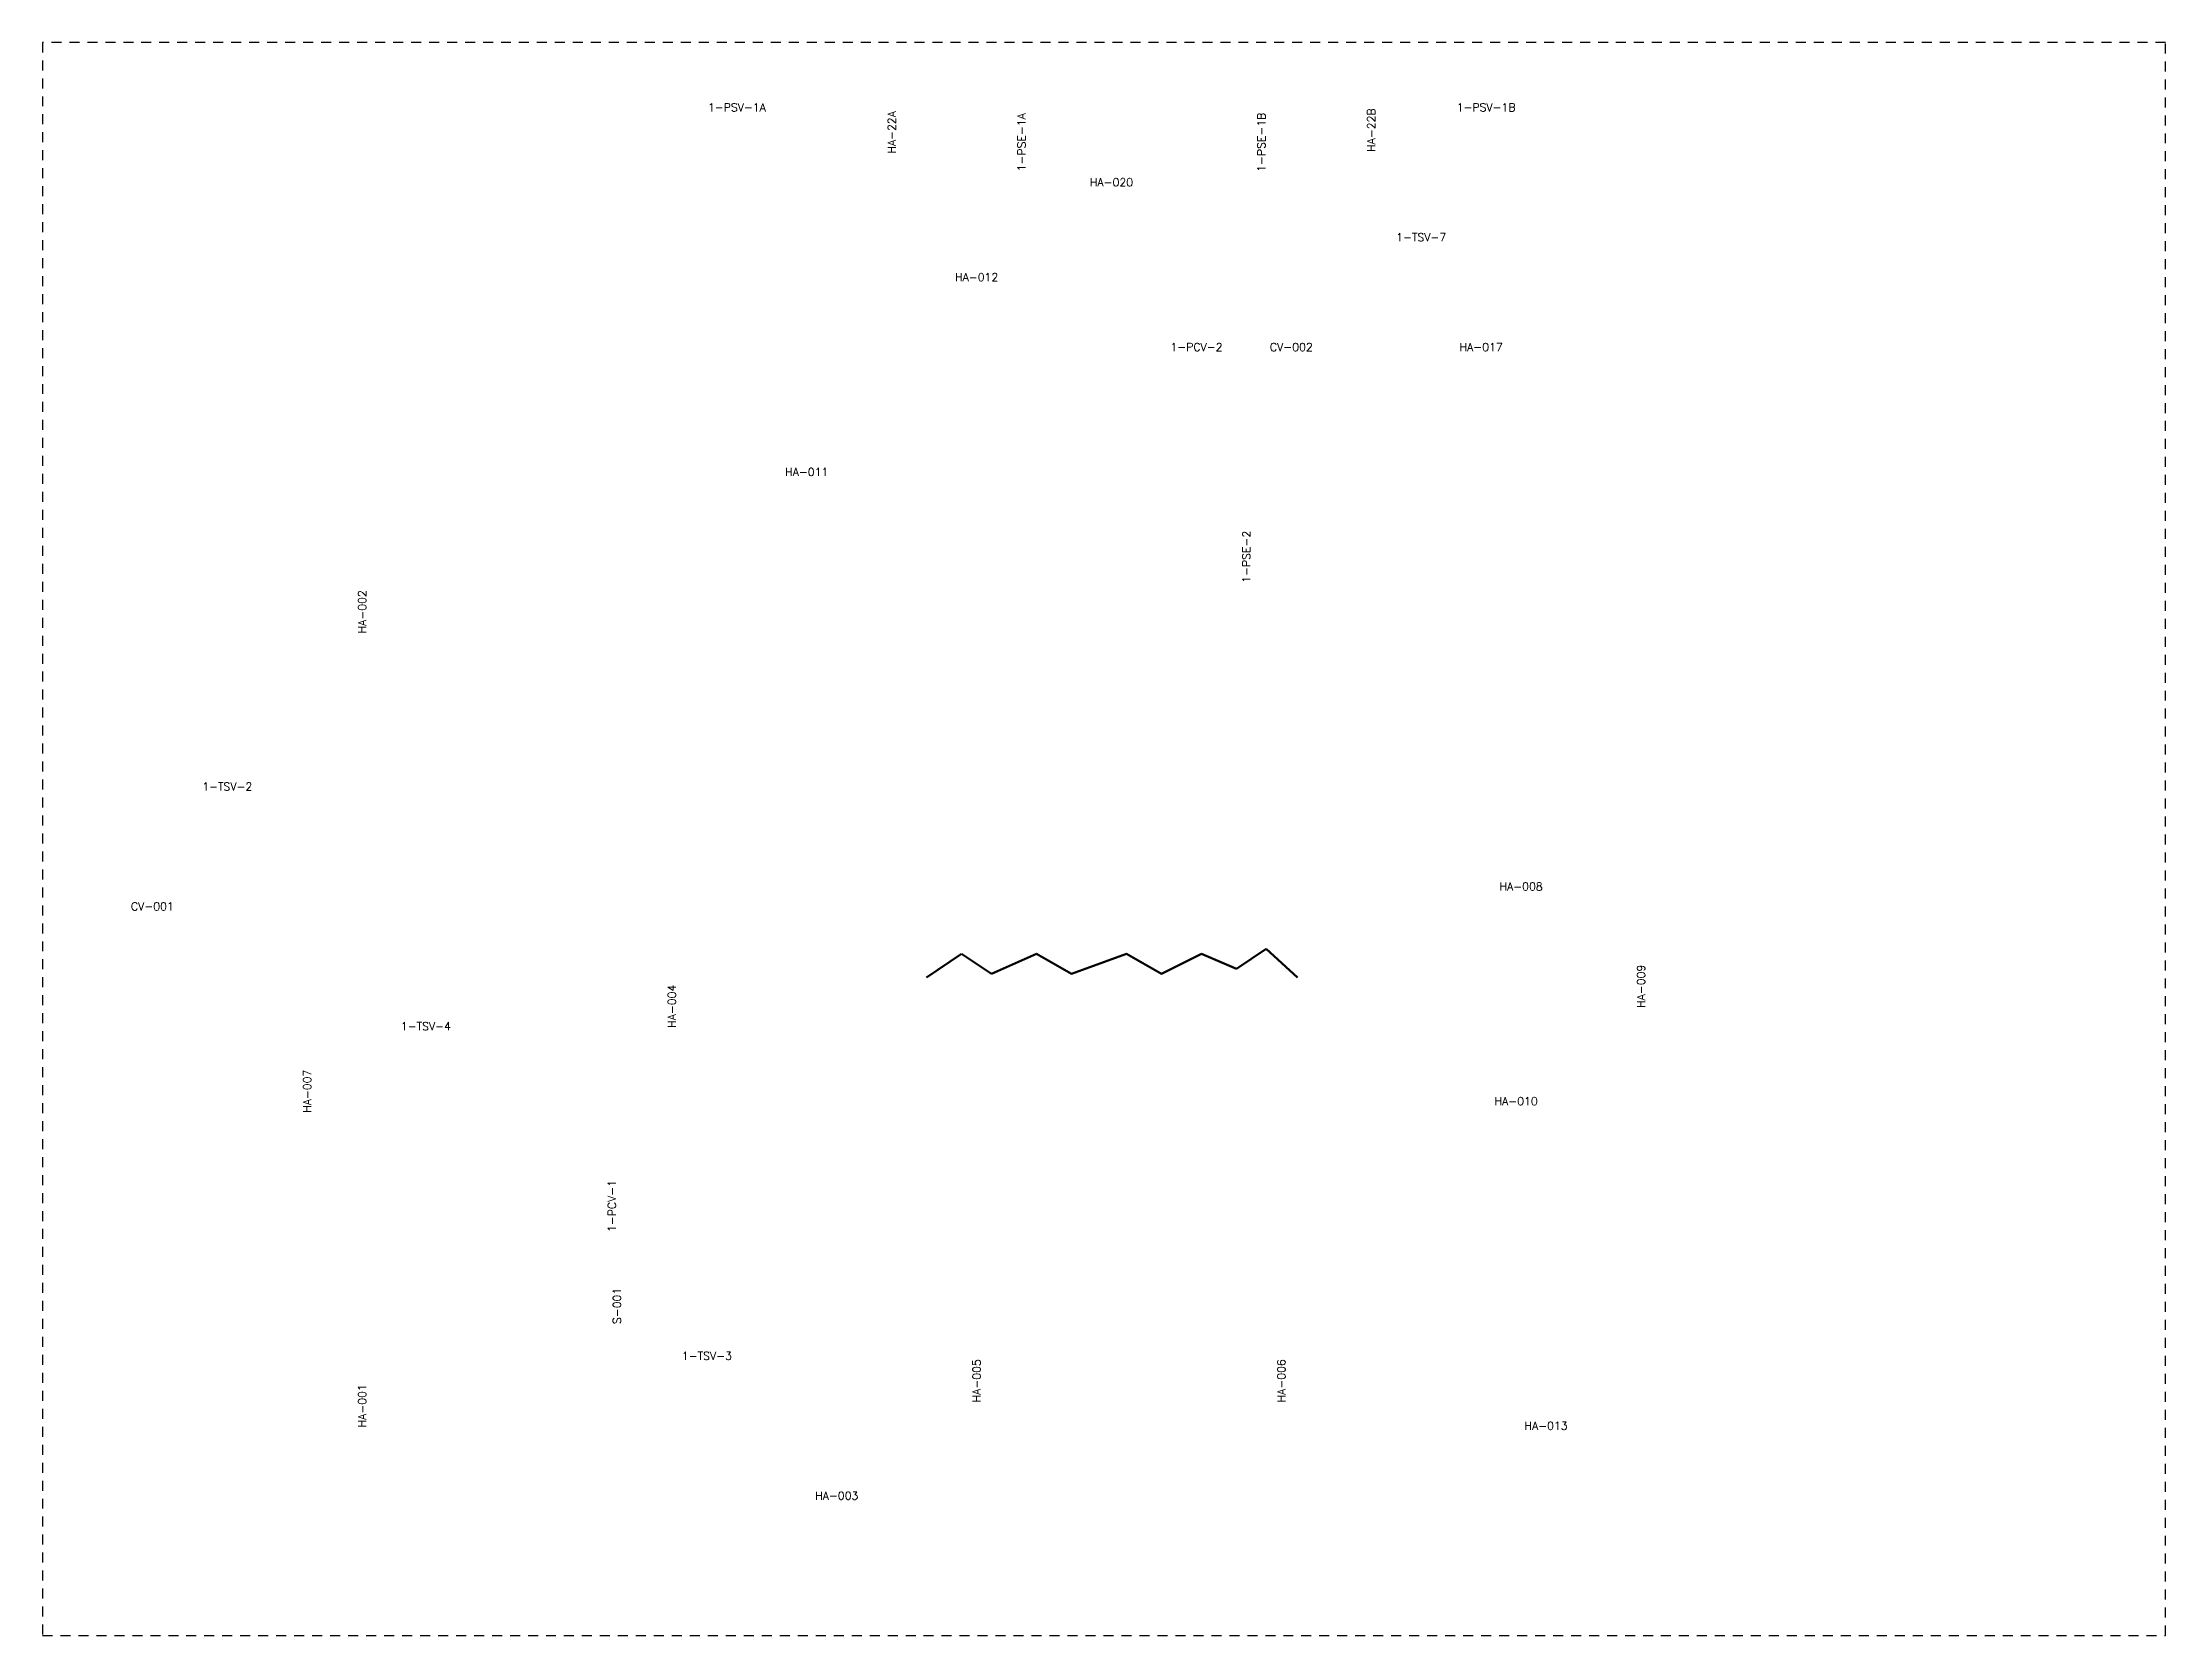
# Model space of a CAD drawing. Header units: inches. Extents: x 0 to 26.6, y 0 to 19.9.
import ezdxf
from ezdxf.enums import TextEntityAlignment as Align

# ---------------------------------------------------------------- set-up
doc = ezdxf.new("R2010")
doc.units = ezdxf.units.IN
doc.header["$MEASUREMENT"] = 0
doc.linetypes.add('HIDDEN2', pattern=[0.1875, 0.125, -0.0625])
doc.layers.add('Equipment', color=18, linetype='Continuous', lineweight=53)
doc.layers.add('no plot', color=41, linetype='HIDDEN2', plot=False)
doc.styles.get("Standard").update_dxf_attribs({"font": 'romans.shx', "height": 0.1})

# ---------------------------------------------------------------- blocks, each defined once
blk = doc.blocks.new('Tag_block')
at = {"color": 0, "linetype": 'ByBlock', "lineweight": -2}
blk.add_attdef('#(TargetObject.Tag)', text='', height=0.1, dxfattribs=at).set_placement((0, 0), align=Align.MIDDLE_CENTER)

msp = doc.modelspace()

# ---------------------------------------------------------------- linework, layer by layer
at = {"color": 5, "lineweight": 50}
for p, q in [((11.062, 8.234), (11.5, 8.531)), ((11.5, 8.531), (11.875, 8.281)), ((11.875, 8.281), (12.438, 8.531)), ((12.438, 8.531), (12.875, 8.281)), ((12.875, 8.281), (13.562, 8.531)), ((13.562, 8.531), (14, 8.281)), ((14, 8.281), (14.5, 8.531)), ((14.5, 8.531), (14.938, 8.344)), ((14.938, 8.344), (15.312, 8.594)), ((15.312, 8.594), (15.703, 8.234))]:
    msp.add_line(p, q, dxfattribs=at)
at = {"layer": 'no plot'}
msp.add_lwpolyline([(0, 0), (26.562, 0), (26.562, 19.938), (0, 19.938)], close=True, dxfattribs=at)

# ---------------------------------------------------------------- block references
at = {"layer": 'Equipment', "lineweight": -3}
for p, values in [((8.688, 19.125), {'#(TargetObject.Tag)': '1-PSV-1A'}), ((18.062, 19.125), {'#(TargetObject.Tag)': '1-PSV-1B'}), ((13.375, 18.188), {'#(TargetObject.Tag)': 'HA-020'}), ((17.25, 17.5), {'#(TargetObject.Tag)': '1-TSV-7'}), ((11.688, 17), {'#(TargetObject.Tag)': 'HA-012'}), ((14.438, 16.125), {'#(TargetObject.Tag)': '1-PCV-2'}), ((15.625, 16.125), {'#(TargetObject.Tag)': 'CV-002'}), ((18, 16.125), {'#(TargetObject.Tag)': 'HA-017'}), ((9.562, 14.562), {'#(TargetObject.Tag)': 'HA-011'}), ((2.312, 10.625), {'#(TargetObject.Tag)': '1-TSV-2'}), ((18.5, 9.375), {'#(TargetObject.Tag)': 'HA-008'}), ((1.375, 9.125), {'#(TargetObject.Tag)': 'CV-001'}), ((4.797, 7.625), {'#(TargetObject.Tag)': '1-TSV-4'}), ((18.438, 6.688), {'#(TargetObject.Tag)': 'HA-010'}), ((8.313, 3.5), {'#(TargetObject.Tag)': '1-TSV-3'}), ((18.812, 2.625), {'#(TargetObject.Tag)': 'HA-013'}), ((9.938, 1.75), {'#(TargetObject.Tag)': 'HA-003'})]:
    msp.add_blockref('Tag_block', p, dxfattribs=at).add_auto_attribs(values)
at = {"layer": 'Equipment', "lineweight": -3, "rotation": 90}
for p, values in [((10.625, 18.812), {'#(TargetObject.Tag)': 'HA-22A'}), ((12.25, 18.688), {'#(TargetObject.Tag)': '1-PSE-1A'}), ((15.25, 18.688), {'#(TargetObject.Tag)': '1-PSE-1B'}), ((16.625, 18.84), {'#(TargetObject.Tag)': 'HA-22B'}), ((15.062, 13.5), {'#(TargetObject.Tag)': '1-PSE-2'}), ((4, 12.812), {'#(TargetObject.Tag)': 'HA-002'}), ((20, 8.125), {'#(TargetObject.Tag)': 'HA-009'}), ((7.875, 7.875), {'#(TargetObject.Tag)': 'HA-004'}), ((3.312, 6.812), {'#(TargetObject.Tag)': 'HA-007'}), ((7.125, 5.375), {'#(TargetObject.Tag)': '1-PCV-1'}), ((7.188, 4.125), {'#(TargetObject.Tag)': 'S-001'}), ((11.688, 3.188), {'#(TargetObject.Tag)': 'HA-005'}), ((15.5, 3.188), {'#(TargetObject.Tag)': 'HA-006'}), ((4, 2.875), {'#(TargetObject.Tag)': 'HA-001'})]:
    msp.add_blockref('Tag_block', p, dxfattribs=at).add_auto_attribs(values)

doc.saveas('drawing.dxf')
